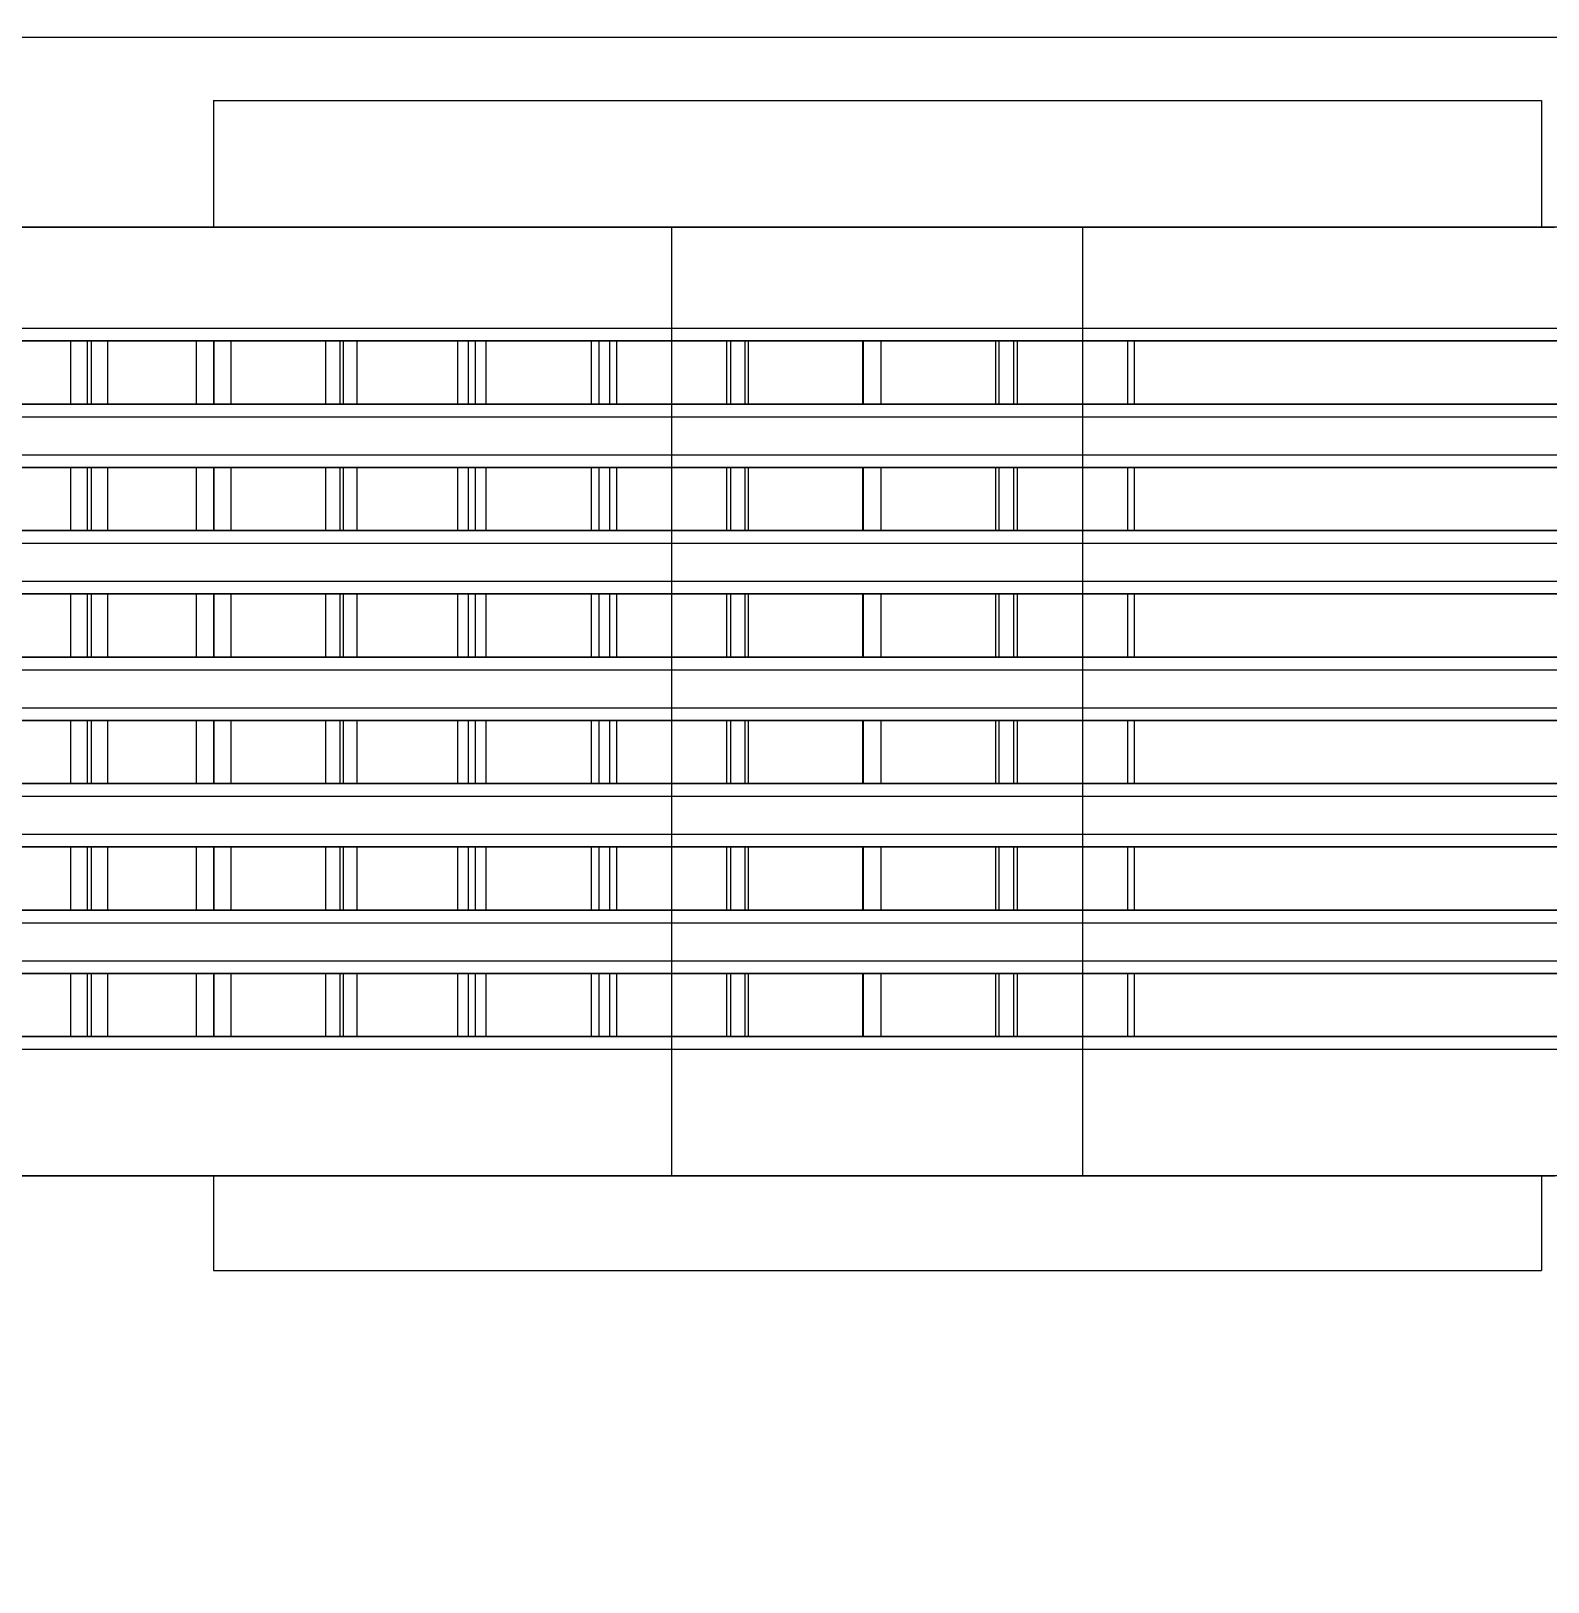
# Model space of a CAD drawing. Header units: millimetres. Extents: x -191664 to 191490, y -197311 to 10263.
# Drawn here: x 641.2 to 881, y -111954.2 to -111709 of the extents above; entities that cross this region are included whole.
import ezdxf

# ---------------------------------------------------------------- set-up
doc = ezdxf.new("R2010")
doc.units = ezdxf.units.MM
for name, color, linetype, lineweight in [('COTAS_O', 1, 'Continuous', 0), ('DET_briquetadora_superior', 7, 'Continuous', 0), ('R15_COTAS_TRANSPORTE_P', 1, 'Continuous', 0)]:
    doc.layers.add(name, color=color, linetype=linetype, lineweight=lineweight)
doc.dimstyles.new('PLANTA_20', dxfattribs={"dimtxt": 50, "dimasz": 30, "dimexe": 30, "dimexo": 16, "dimgap": 20, "dimtad": 1, "dimtih": 1, "dimtoh": 1, "dimdec": 1, "dimzin": 0, "dimdsep": 46, "dimcen": 0.09, "dimadec": 0, "dimazin": 0, "dimtfac": 1, "dimtdec": 4, "dimtofl": 0, "dimtmove": 0, "dimatfit": 3, "dimfxl": 1, "dimtolj": 1, "dimtzin": 0, "dimarcsym": 0})

# ---------------------------------------------------------------- blocks, each defined once
blk = doc.blocks.new('*D80')
at = {"layer": 'COTAS_O', "color": 0, "lineweight": -2, "transparency": 16777216}
for p, q in [((75, -111726), (75, -112240)), ((2275, -111726), (2275, -112240)), ((105, -112210), (2245, -112210))]:
    blk.add_line(p, q, dxfattribs=at)
at = {"layer": 'COTAS_O', "color": 0, "transparency": 16777216}
for points in [[(105, -112205), (105, -112215), (75, -112210)], [(2245, -112205), (2245, -112215), (2275, -112210)]]:
    blk.add_solid(points, dxfattribs=at)
at = {"layer": 'Defpoints', "color": 0, "transparency": 16777216}
for p in [(75, -111710), (2275, -111710), (2275, -112210)]:
    blk.add_point(p, dxfattribs=at)
blk = doc.blocks.new('*D131')
at = {"layer": 'Defpoints', "color": 0, "transparency": 16777216}
for p in [(1100, -183968.15), (1139.8, -184162.66), (1104.62, -184212), (1304.62, -184212), (1304.62, -184212)]:
    blk.add_point(p, dxfattribs=at)
at = {"layer": 'R15_COTAS_TRANSPORTE_P', "color": 0, "lineweight": -2, "transparency": 16777216}
blk.add_arc((1304.62, -184212), 172.05, 140.0034, 169.9966, dxfattribs=at)
at = {"layer": 'R15_COTAS_TRANSPORTE_P', "color": 0, "transparency": 16777216}
for points in [[(1169.28, -184097.88), (1176.35, -184104.95), (1194.03, -184080.2)], [(1140.17, -184182.55), (1130.2, -184181.68), (1132.57, -184212)]]:
    blk.add_solid(points, dxfattribs=at)
blk = doc.blocks.new('*D133')
at = {"layer": 'Defpoints', "color": 0, "transparency": 16777216}
for p in [(439.69, -194147.98), (217.89, -194406.09), (-500, -194490), (-500, -194490), (500, -194490)]:
    blk.add_point(p, dxfattribs=at)
at = {"layer": 'R15_COTAS_TRANSPORTE_P', "color": 0, "lineweight": -2, "transparency": 16777216}
blk.add_arc((-500, -194490), 722.77, 2.37834, 17.62166, dxfattribs=at)
at = {"layer": 'R15_COTAS_TRANSPORTE_P', "color": 0, "transparency": 16777216}
for points in [[(184.12, -194272.81), (193.59, -194269.58), (179.18, -194242.8)], [(227.15, -194459.9), (217.15, -194460.11), (222.77, -194490)]]:
    blk.add_solid(points, dxfattribs=at)

msp = doc.modelspace()

# ---------------------------------------------------------------- linework, layer by layer
at = {"layer": 'DET_briquetadora_superior', "color": 251, "true_color": 0x53616b}
msp.add_line((2275, -111710), (75, -111710), dxfattribs=at)
at = {"layer": 'DET_briquetadora_superior', "color": 117, "true_color": 0x28865c}
msp.add_line((1305, -111710), (325, -111710), dxfattribs=at)
at = {"layer": 'DET_briquetadora_superior', "color": 9, "true_color": 0xb9c3c2}
for p, q in [((670, -111720), (671.79, -111720)), ((670, -111720), (670, -111740)), ((671.79, -111720), (677.09, -111720)), ((677.09, -111720), (685.73, -111720)), ((685.73, -111720), (697.4, -111720)), ((697.4, -111720), (711.72, -111720)), ((711.72, -111720), (728.2, -111720)), ((728.2, -111720), (746.27, -111720)), ((746.27, -111720), (765.31, -111720)), ((765.31, -111720), (784.69, -111720)), ((784.69, -111720), (803.73, -111720)), ((803.73, -111720), (821.8, -111720)), ((821.8, -111720), (838.28, -111720)), ((838.28, -111720), (852.6, -111720)), ((852.6, -111720), (864.27, -111720)), ((864.27, -111720), (872.91, -111720)), ((872.91, -111720), (878.21, -111720)), ((878.21, -111720), (880, -111720)), ((880, -111720), (880, -111740)), ((643.42, -111740), (626.66, -111740)), ((631.61, -111740), (649.52, -111740)), ((662.54, -111740), (643.42, -111740)), ((649.52, -111740), (667.94, -111740)), ((682.46, -111740), (662.54, -111740)), ((667.94, -111740), (686.8, -111740)), ((671.79, -111740), (670, -111740)), ((677.09, -111740), (671.79, -111740)), ((685.73, -111740), (677.09, -111740)), ((701.58, -111740), (682.46, -111740)), ((697.4, -111740), (685.73, -111740)), ((686.8, -111740), (706.02, -111740)), ((711.72, -111740), (697.4, -111740)), ((718.34, -111740), (701.58, -111740)), ((706.02, -111740), (725.52, -111740)), ((728.2, -111740), (711.72, -111740)), ((731.39, -111740), (718.34, -111740)), ((725.52, -111740), (745.23, -111740)), ((746.27, -111740), (728.2, -111740)), ((739.66, -111740), (731.39, -111740)), ((742.5, -111740), (739.66, -111740)), ((742.5, -111890), (742.5, -111740)), ((745.23, -111740), (765.06, -111740)), ((765.31, -111740), (746.27, -111740)), ((765.06, -111740), (784.94, -111740)), ((784.69, -111740), (765.31, -111740)), ((803.73, -111740), (784.69, -111740)), ((784.94, -111740), (804.77, -111740)), ((821.8, -111740), (803.73, -111740)), ((804.77, -111740), (824.48, -111740)), ((807.5, -111890), (807.5, -111740)), ((810.34, -111740), (807.5, -111740)), ((818.61, -111740), (810.34, -111740)), ((831.66, -111740), (818.61, -111740)), ((838.28, -111740), (821.8, -111740)), ((824.48, -111740), (843.98, -111740)), ((848.42, -111740), (831.66, -111740)), ((852.6, -111740), (838.28, -111740)), ((843.98, -111740), (863.2, -111740)), ((867.54, -111740), (848.42, -111740)), ((864.27, -111740), (852.6, -111740)), ((863.2, -111740), (882.06, -111740)), ((872.91, -111740), (864.27, -111740)), ((887.46, -111740), (867.54, -111740)), ((878.21, -111740), (872.91, -111740)), ((880, -111740), (878.21, -111740)), ((625, -111756), (642.31, -111756)), ((631.61, -111756), (649.52, -111756)), ((642.31, -111756), (660.19, -111756)), ((649.52, -111756), (667.94, -111756)), ((660.19, -111756), (678.57, -111756)), ((667.94, -111756), (686.8, -111756)), ((678.57, -111756), (697.35, -111756)), ((686.8, -111756), (706.02, -111756)), ((697.35, -111756), (716.47, -111756)), ((706.02, -111756), (725.52, -111756)), ((716.47, -111756), (735.84, -111756)), ((725.52, -111756), (745.23, -111756)), ((735.84, -111756), (755.38, -111756)), ((745.23, -111756), (765.06, -111756)), ((755.38, -111756), (775, -111756)), ((765.06, -111756), (784.94, -111756)), ((775, -111756), (794.62, -111756)), ((784.94, -111756), (804.77, -111756)), ((794.62, -111756), (814.16, -111756)), ((804.77, -111756), (824.48, -111756)), ((814.16, -111756), (833.53, -111756)), ((824.48, -111756), (843.98, -111756)), ((833.53, -111756), (852.65, -111756)), ((843.98, -111756), (863.2, -111756)), ((852.65, -111756), (871.43, -111756)), ((863.2, -111756), (882.06, -111756)), ((871.43, -111756), (889.81, -111756)), ((625, -111770), (642.31, -111770)), ((631.61, -111770), (649.52, -111770)), ((642.31, -111770), (660.19, -111770)), ((649.52, -111770), (667.94, -111770)), ((660.19, -111770), (678.57, -111770)), ((667.94, -111770), (686.8, -111770)), ((678.57, -111770), (697.35, -111770)), ((686.8, -111770), (706.02, -111770)), ((697.35, -111770), (716.47, -111770)), ((706.02, -111770), (725.52, -111770)), ((716.47, -111770), (735.84, -111770)), ((725.52, -111770), (745.23, -111770)), ((735.84, -111770), (755.38, -111770)), ((745.23, -111770), (765.06, -111770)), ((755.38, -111770), (775, -111770)), ((765.06, -111770), (784.94, -111770)), ((775, -111770), (794.62, -111770)), ((784.94, -111770), (804.77, -111770)), ((794.62, -111770), (814.16, -111770)), ((804.77, -111770), (824.48, -111770)), ((814.16, -111770), (833.53, -111770)), ((824.48, -111770), (843.98, -111770)), ((833.53, -111770), (852.65, -111770)), ((843.98, -111770), (863.2, -111770)), ((852.65, -111770), (871.43, -111770)), ((863.2, -111770), (882.06, -111770)), ((871.43, -111770), (889.81, -111770)), ((625, -111776), (642.31, -111776)), ((631.61, -111776), (649.52, -111776)), ((642.31, -111776), (660.19, -111776)), ((649.52, -111776), (667.94, -111776)), ((660.19, -111776), (678.57, -111776)), ((667.94, -111776), (686.8, -111776)), ((678.57, -111776), (697.35, -111776)), ((686.8, -111776), (706.02, -111776)), ((697.35, -111776), (716.47, -111776)), ((706.02, -111776), (725.52, -111776)), ((716.47, -111776), (735.84, -111776)), ((725.52, -111776), (745.23, -111776)), ((735.84, -111776), (755.38, -111776)), ((745.23, -111776), (765.06, -111776)), ((755.38, -111776), (775, -111776)), ((765.06, -111776), (784.94, -111776)), ((775, -111776), (794.62, -111776)), ((784.94, -111776), (804.77, -111776)), ((794.62, -111776), (814.16, -111776)), ((804.77, -111776), (824.48, -111776)), ((814.16, -111776), (833.53, -111776)), ((824.48, -111776), (843.98, -111776)), ((833.53, -111776), (852.65, -111776)), ((843.98, -111776), (863.2, -111776)), ((852.65, -111776), (871.43, -111776)), ((863.2, -111776), (882.06, -111776)), ((871.43, -111776), (889.81, -111776)), ((625, -111790), (642.31, -111790)), ((631.61, -111790), (649.52, -111790)), ((642.31, -111790), (660.19, -111790)), ((649.52, -111790), (667.94, -111790)), ((660.19, -111790), (678.57, -111790)), ((667.94, -111790), (686.8, -111790)), ((678.57, -111790), (697.35, -111790)), ((686.8, -111790), (706.02, -111790)), ((697.35, -111790), (716.47, -111790)), ((706.02, -111790), (725.52, -111790)), ((716.47, -111790), (735.84, -111790)), ((725.52, -111790), (745.23, -111790)), ((735.84, -111790), (755.38, -111790)), ((745.23, -111790), (765.06, -111790)), ((755.38, -111790), (775, -111790)), ((765.06, -111790), (784.94, -111790)), ((775, -111790), (794.62, -111790)), ((784.94, -111790), (804.77, -111790)), ((794.62, -111790), (814.16, -111790)), ((804.77, -111790), (824.48, -111790)), ((814.16, -111790), (833.53, -111790)), ((824.48, -111790), (843.98, -111790)), ((833.53, -111790), (852.65, -111790)), ((843.98, -111790), (863.2, -111790)), ((852.65, -111790), (871.43, -111790)), ((863.2, -111790), (882.06, -111790)), ((871.43, -111790), (889.81, -111790)), ((625, -111796), (642.31, -111796)), ((631.61, -111796), (649.52, -111796)), ((642.31, -111796), (660.19, -111796)), ((649.52, -111796), (667.94, -111796)), ((660.19, -111796), (678.57, -111796)), ((667.94, -111796), (686.8, -111796)), ((678.57, -111796), (697.35, -111796)), ((686.8, -111796), (706.02, -111796)), ((697.35, -111796), (716.47, -111796)), ((706.02, -111796), (725.52, -111796)), ((716.47, -111796), (735.84, -111796)), ((725.52, -111796), (745.23, -111796)), ((735.84, -111796), (755.38, -111796)), ((745.23, -111796), (765.06, -111796)), ((755.38, -111796), (775, -111796)), ((765.06, -111796), (784.94, -111796)), ((775, -111796), (794.62, -111796)), ((784.94, -111796), (804.77, -111796)), ((794.62, -111796), (814.16, -111796)), ((804.77, -111796), (824.48, -111796)), ((814.16, -111796), (833.53, -111796)), ((824.48, -111796), (843.98, -111796)), ((833.53, -111796), (852.65, -111796)), ((843.98, -111796), (863.2, -111796)), ((852.65, -111796), (871.43, -111796)), ((863.2, -111796), (882.06, -111796)), ((871.43, -111796), (889.81, -111796)), ((625, -111810), (642.31, -111810)), ((631.61, -111810), (649.52, -111810)), ((642.31, -111810), (660.19, -111810)), ((649.52, -111810), (667.94, -111810)), ((660.19, -111810), (678.57, -111810)), ((667.94, -111810), (686.8, -111810)), ((678.57, -111810), (697.35, -111810)), ((686.8, -111810), (706.02, -111810)), ((697.35, -111810), (716.47, -111810)), ((706.02, -111810), (725.52, -111810)), ((716.47, -111810), (735.84, -111810)), ((725.52, -111810), (745.23, -111810)), ((735.84, -111810), (755.38, -111810)), ((745.23, -111810), (765.06, -111810)), ((755.38, -111810), (775, -111810)), ((765.06, -111810), (784.94, -111810)), ((775, -111810), (794.62, -111810)), ((784.94, -111810), (804.77, -111810)), ((794.62, -111810), (814.16, -111810)), ((804.77, -111810), (824.48, -111810)), ((814.16, -111810), (833.53, -111810)), ((824.48, -111810), (843.98, -111810)), ((833.53, -111810), (852.65, -111810)), ((843.98, -111810), (863.2, -111810)), ((852.65, -111810), (871.43, -111810)), ((863.2, -111810), (882.06, -111810)), ((871.43, -111810), (889.81, -111810)), ((625, -111816), (642.31, -111816)), ((631.61, -111816), (649.52, -111816)), ((642.31, -111816), (660.19, -111816)), ((649.52, -111816), (667.94, -111816)), ((660.19, -111816), (678.57, -111816)), ((667.94, -111816), (686.8, -111816)), ((678.57, -111816), (697.35, -111816)), ((686.8, -111816), (706.02, -111816)), ((697.35, -111816), (716.47, -111816)), ((706.02, -111816), (725.52, -111816)), ((716.47, -111816), (735.84, -111816)), ((725.52, -111816), (745.23, -111816)), ((735.84, -111816), (755.38, -111816)), ((745.23, -111816), (765.06, -111816)), ((755.38, -111816), (775, -111816)), ((765.06, -111816), (784.94, -111816)), ((775, -111816), (794.62, -111816)), ((784.94, -111816), (804.77, -111816)), ((794.62, -111816), (814.16, -111816)), ((804.77, -111816), (824.48, -111816)), ((814.16, -111816), (833.53, -111816)), ((824.48, -111816), (843.98, -111816)), ((833.53, -111816), (852.65, -111816)), ((843.98, -111816), (863.2, -111816)), ((852.65, -111816), (871.43, -111816)), ((863.2, -111816), (882.06, -111816)), ((871.43, -111816), (889.81, -111816)), ((625, -111830), (642.31, -111830)), ((631.61, -111830), (649.52, -111830)), ((642.31, -111830), (660.19, -111830)), ((649.52, -111830), (667.94, -111830)), ((660.19, -111830), (678.57, -111830)), ((667.94, -111830), (686.8, -111830)), ((678.57, -111830), (697.35, -111830)), ((686.8, -111830), (706.02, -111830)), ((697.35, -111830), (716.47, -111830)), ((706.02, -111830), (725.52, -111830)), ((716.47, -111830), (735.84, -111830)), ((725.52, -111830), (745.23, -111830)), ((735.84, -111830), (755.38, -111830)), ((745.23, -111830), (765.06, -111830)), ((755.38, -111830), (775, -111830)), ((765.06, -111830), (784.94, -111830)), ((775, -111830), (794.62, -111830)), ((784.94, -111830), (804.77, -111830)), ((794.62, -111830), (814.16, -111830)), ((804.77, -111830), (824.48, -111830)), ((814.16, -111830), (833.53, -111830)), ((824.48, -111830), (843.98, -111830)), ((833.53, -111830), (852.65, -111830)), ((843.98, -111830), (863.2, -111830)), ((852.65, -111830), (871.43, -111830)), ((863.2, -111830), (882.06, -111830)), ((871.43, -111830), (889.81, -111830)), ((625, -111836), (642.31, -111836)), ((631.61, -111836), (649.52, -111836)), ((642.31, -111836), (660.19, -111836)), ((649.52, -111836), (667.94, -111836)), ((660.19, -111836), (678.57, -111836)), ((667.94, -111836), (686.8, -111836)), ((678.57, -111836), (697.35, -111836)), ((686.8, -111836), (706.02, -111836)), ((697.35, -111836), (716.47, -111836)), ((706.02, -111836), (725.52, -111836)), ((716.47, -111836), (735.84, -111836)), ((725.52, -111836), (745.23, -111836)), ((735.84, -111836), (755.38, -111836)), ((745.23, -111836), (765.06, -111836)), ((755.38, -111836), (775, -111836)), ((765.06, -111836), (784.94, -111836)), ((775, -111836), (794.62, -111836)), ((784.94, -111836), (804.77, -111836)), ((794.62, -111836), (814.16, -111836)), ((804.77, -111836), (824.48, -111836)), ((814.16, -111836), (833.53, -111836)), ((824.48, -111836), (843.98, -111836)), ((833.53, -111836), (852.65, -111836)), ((843.98, -111836), (863.2, -111836)), ((852.65, -111836), (871.43, -111836)), ((863.2, -111836), (882.06, -111836)), ((871.43, -111836), (889.81, -111836)), ((625, -111850), (642.31, -111850)), ((631.61, -111850), (649.52, -111850)), ((642.31, -111850), (660.19, -111850)), ((649.52, -111850), (667.94, -111850)), ((660.19, -111850), (678.57, -111850)), ((667.94, -111850), (686.8, -111850)), ((678.57, -111850), (697.35, -111850)), ((686.8, -111850), (706.02, -111850)), ((697.35, -111850), (716.47, -111850)), ((706.02, -111850), (725.52, -111850)), ((716.47, -111850), (735.84, -111850)), ((725.52, -111850), (745.23, -111850)), ((735.84, -111850), (755.38, -111850)), ((745.23, -111850), (765.06, -111850)), ((755.38, -111850), (775, -111850)), ((765.06, -111850), (784.94, -111850)), ((775, -111850), (794.62, -111850)), ((784.94, -111850), (804.77, -111850)), ((794.62, -111850), (814.16, -111850)), ((804.77, -111850), (824.48, -111850)), ((814.16, -111850), (833.53, -111850)), ((824.48, -111850), (843.98, -111850)), ((833.53, -111850), (852.65, -111850)), ((843.98, -111850), (863.2, -111850)), ((852.65, -111850), (871.43, -111850)), ((863.2, -111850), (882.06, -111850)), ((871.43, -111850), (889.81, -111850)), ((625, -111856), (642.31, -111856)), ((631.61, -111856), (649.52, -111856)), ((642.31, -111856), (660.19, -111856)), ((649.52, -111856), (667.94, -111856)), ((660.19, -111856), (678.57, -111856)), ((667.94, -111856), (686.8, -111856)), ((678.57, -111856), (697.35, -111856)), ((686.8, -111856), (706.02, -111856)), ((697.35, -111856), (716.47, -111856)), ((706.02, -111856), (725.52, -111856)), ((716.47, -111856), (735.84, -111856)), ((725.52, -111856), (745.23, -111856)), ((735.84, -111856), (755.38, -111856)), ((745.23, -111856), (765.06, -111856)), ((755.38, -111856), (775, -111856)), ((765.06, -111856), (784.94, -111856)), ((775, -111856), (794.62, -111856)), ((784.94, -111856), (804.77, -111856)), ((794.62, -111856), (814.16, -111856)), ((804.77, -111856), (824.48, -111856)), ((814.16, -111856), (833.53, -111856)), ((824.48, -111856), (843.98, -111856)), ((833.53, -111856), (852.65, -111856)), ((843.98, -111856), (863.2, -111856)), ((852.65, -111856), (871.43, -111856)), ((863.2, -111856), (882.06, -111856)), ((871.43, -111856), (889.81, -111856)), ((625, -111870), (642.31, -111870)), ((631.61, -111870), (649.52, -111870)), ((642.31, -111870), (660.19, -111870)), ((649.52, -111870), (667.94, -111870)), ((660.19, -111870), (678.57, -111870)), ((667.94, -111870), (686.8, -111870)), ((678.57, -111870), (697.35, -111870)), ((686.8, -111870), (706.02, -111870)), ((697.35, -111870), (716.47, -111870)), ((706.02, -111870), (725.52, -111870)), ((716.47, -111870), (735.84, -111870)), ((725.52, -111870), (745.23, -111870)), ((735.84, -111870), (755.38, -111870)), ((745.23, -111870), (765.06, -111870)), ((755.38, -111870), (775, -111870)), ((765.06, -111870), (784.94, -111870)), ((775, -111870), (794.62, -111870)), ((784.94, -111870), (804.77, -111870)), ((794.62, -111870), (814.16, -111870)), ((804.77, -111870), (824.48, -111870)), ((814.16, -111870), (833.53, -111870)), ((824.48, -111870), (843.98, -111870)), ((833.53, -111870), (852.65, -111870)), ((843.98, -111870), (863.2, -111870)), ((852.65, -111870), (871.43, -111870)), ((863.2, -111870), (882.06, -111870)), ((871.43, -111870), (889.81, -111870)), ((643.42, -111890), (626.66, -111890)), ((631.61, -111890), (649.52, -111890)), ((662.54, -111890), (643.42, -111890)), ((649.52, -111890), (667.94, -111890)), ((682.46, -111890), (662.54, -111890)), ((667.94, -111890), (686.8, -111890)), ((671.79, -111890), (670, -111890)), ((670, -111890), (670, -111905)), ((677.09, -111890), (671.79, -111890)), ((685.73, -111890), (677.09, -111890)), ((701.58, -111890), (682.46, -111890)), ((697.4, -111890), (685.73, -111890)), ((686.8, -111890), (706.02, -111890)), ((711.72, -111890), (697.4, -111890)), ((718.34, -111890), (701.58, -111890)), ((706.02, -111890), (725.52, -111890)), ((728.2, -111890), (711.72, -111890)), ((731.39, -111890), (718.34, -111890)), ((725.52, -111890), (745.23, -111890)), ((746.27, -111890), (728.2, -111890)), ((739.66, -111890), (731.39, -111890)), ((742.5, -111890), (739.66, -111890)), ((745.23, -111890), (765.06, -111890)), ((765.31, -111890), (746.27, -111890)), ((765.06, -111890), (784.94, -111890)), ((784.69, -111890), (765.31, -111890)), ((803.73, -111890), (784.69, -111890)), ((784.94, -111890), (804.77, -111890)), ((821.8, -111890), (803.73, -111890)), ((804.77, -111890), (824.48, -111890)), ((810.34, -111890), (807.5, -111890)), ((818.61, -111890), (810.34, -111890)), ((831.66, -111890), (818.61, -111890)), ((838.28, -111890), (821.8, -111890)), ((824.48, -111890), (843.98, -111890)), ((848.42, -111890), (831.66, -111890)), ((852.6, -111890), (838.28, -111890)), ((843.98, -111890), (863.2, -111890)), ((867.54, -111890), (848.42, -111890)), ((864.27, -111890), (852.6, -111890)), ((863.2, -111890), (882.06, -111890)), ((872.91, -111890), (864.27, -111890)), ((887.46, -111890), (867.54, -111890)), ((878.21, -111890), (872.91, -111890)), ((880, -111890), (878.21, -111890)), ((880, -111890), (880, -111905)), ((670, -111905), (671.79, -111905)), ((671.79, -111905), (677.09, -111905)), ((677.09, -111905), (685.73, -111905)), ((685.73, -111905), (697.4, -111905)), ((697.4, -111905), (711.72, -111905)), ((711.72, -111905), (728.2, -111905)), ((728.2, -111905), (746.27, -111905)), ((746.27, -111905), (765.31, -111905)), ((765.31, -111905), (784.69, -111905)), ((784.69, -111905), (803.73, -111905)), ((803.73, -111905), (821.8, -111905)), ((821.8, -111905), (838.28, -111905)), ((838.28, -111905), (852.6, -111905)), ((852.6, -111905), (864.27, -111905)), ((864.27, -111905), (872.91, -111905)), ((872.91, -111905), (878.21, -111905)), ((878.21, -111905), (880, -111905))]:
    msp.add_line(p, q, dxfattribs=at)
at = {"layer": 'DET_briquetadora_superior', "color": 117, "true_color": 0x376c5b}
for p, q in [((647.44, -111758), (628.15, -111758)), ((630.7, -111758), (650.08, -111758)), ((650.74, -111758), (631.95, -111758)), ((634.44, -111758), (653.31, -111758)), ((667.34, -111758), (647.44, -111758)), ((647.44, -111768), (647.44, -111758)), ((650.08, -111758), (670.06, -111758)), ((650.08, -111768), (650.08, -111758)), ((670.13, -111758), (650.74, -111758)), ((650.74, -111768), (650.74, -111758)), ((653.31, -111758), (672.78, -111758)), ((653.31, -111768), (653.31, -111758)), ((687.78, -111758), (667.34, -111758)), ((667.34, -111768), (667.34, -111758)), ((670.06, -111758), (690.56, -111758)), ((670.06, -111768), (670.06, -111758)), ((690.03, -111758), (670.13, -111758)), ((670.13, -111768), (670.13, -111758)), ((672.78, -111758), (692.74, -111758)), ((672.78, -111768), (672.78, -111758)), ((708.63, -111758), (687.78, -111758)), ((687.78, -111768), (687.78, -111758)), ((710.35, -111758), (690.03, -111758)), ((690.03, -111768), (690.03, -111758)), ((690.56, -111758), (711.46, -111758)), ((690.56, -111768), (690.56, -111758)), ((692.74, -111758), (713.11, -111758)), ((692.74, -111768), (692.74, -111758)), ((729.81, -111758), (708.63, -111758)), ((708.63, -111768), (708.63, -111758)), ((730.98, -111758), (710.35, -111758)), ((710.35, -111768), (710.35, -111758)), ((711.46, -111758), (732.67, -111758)), ((711.46, -111768), (711.46, -111758)), ((713.11, -111758), (733.77, -111758)), ((713.11, -111768), (713.11, -111758)), ((751.2, -111758), (729.81, -111758)), ((729.81, -111768), (729.81, -111758)), ((751.82, -111758), (730.98, -111758)), ((730.98, -111768), (730.98, -111758)), ((732.67, -111758), (754.09, -111758)), ((732.67, -111768), (732.67, -111758)), ((733.77, -111758), (754.63, -111758)), ((733.77, -111768), (733.77, -111758)), ((772.71, -111758), (751.2, -111758)), ((751.2, -111768), (751.2, -111758)), ((772.77, -111758), (751.82, -111758)), ((751.82, -111768), (751.82, -111758)), ((754.09, -111758), (775.61, -111758)), ((754.09, -111768), (754.09, -111758)), ((754.63, -111758), (775.59, -111758)), ((754.63, -111768), (754.63, -111758)), ((794.24, -111758), (772.71, -111758)), ((772.71, -111768), (772.71, -111758)), ((793.74, -111758), (772.77, -111758)), ((772.77, -111768), (772.77, -111758)), ((775.59, -111758), (796.55, -111758)), ((775.59, -111768), (775.59, -111758)), ((775.61, -111758), (797.13, -111758)), ((775.61, -111768), (775.61, -111758)), ((814.61, -111758), (793.74, -111758)), ((793.74, -111768), (793.74, -111758)), ((815.67, -111758), (794.24, -111758)), ((794.24, -111768), (794.24, -111758)), ((796.55, -111758), (2553.66, -111758)), ((796.55, -111768), (796.55, -111758)), ((797.13, -111758), (2554.24, -111758)), ((797.13, -111768), (797.13, -111758)), ((2560.92, -111758), (814.61, -111758)), ((814.61, -111768), (814.61, -111758)), ((2561.98, -111758), (815.67, -111758)), ((815.67, -111768), (815.67, -111758)), ((647.44, -111768), (628.15, -111768)), ((630.7, -111768), (650.08, -111768)), ((650.74, -111768), (631.95, -111768)), ((634.44, -111768), (653.31, -111768)), ((667.34, -111768), (647.44, -111768)), ((650.08, -111768), (670.06, -111768)), ((670.13, -111768), (650.74, -111768)), ((653.31, -111768), (672.78, -111768)), ((687.78, -111768), (667.34, -111768)), ((670.06, -111768), (690.56, -111768)), ((690.03, -111768), (670.13, -111768)), ((672.78, -111768), (692.74, -111768)), ((708.63, -111768), (687.78, -111768)), ((710.35, -111768), (690.03, -111768)), ((690.56, -111768), (711.46, -111768)), ((692.74, -111768), (713.11, -111768)), ((729.81, -111768), (708.63, -111768)), ((730.98, -111768), (710.35, -111768)), ((711.46, -111768), (732.67, -111768)), ((713.11, -111768), (733.77, -111768)), ((751.2, -111768), (729.81, -111768)), ((751.82, -111768), (730.98, -111768)), ((732.67, -111768), (754.09, -111768)), ((733.77, -111768), (754.63, -111768)), ((772.71, -111768), (751.2, -111768)), ((772.77, -111768), (751.82, -111768)), ((754.09, -111768), (775.61, -111768)), ((754.63, -111768), (775.59, -111768)), ((794.24, -111768), (772.71, -111768)), ((793.74, -111768), (772.77, -111768)), ((775.59, -111768), (796.55, -111768)), ((775.61, -111768), (797.13, -111768)), ((814.61, -111768), (793.74, -111768)), ((815.67, -111768), (794.24, -111768)), ((796.55, -111768), (2553.66, -111768)), ((797.13, -111768), (2554.24, -111768)), ((2560.92, -111768), (814.61, -111768)), ((2561.98, -111768), (815.67, -111768)), ((647.44, -111778), (628.15, -111778)), ((630.7, -111778), (650.08, -111778)), ((650.74, -111778), (631.95, -111778)), ((634.44, -111778), (653.31, -111778)), ((667.34, -111778), (647.44, -111778)), ((647.44, -111788), (647.44, -111778)), ((650.08, -111778), (670.06, -111778)), ((650.08, -111788), (650.08, -111778)), ((670.13, -111778), (650.74, -111778)), ((650.74, -111788), (650.74, -111778)), ((653.31, -111778), (672.78, -111778)), ((653.31, -111788), (653.31, -111778)), ((687.78, -111778), (667.34, -111778)), ((667.34, -111788), (667.34, -111778)), ((670.06, -111778), (690.56, -111778)), ((670.06, -111788), (670.06, -111778)), ((690.03, -111778), (670.13, -111778)), ((670.13, -111788), (670.13, -111778)), ((672.78, -111778), (692.74, -111778)), ((672.78, -111788), (672.78, -111778)), ((708.63, -111778), (687.78, -111778)), ((687.78, -111788), (687.78, -111778)), ((710.35, -111778), (690.03, -111778)), ((690.03, -111788), (690.03, -111778)), ((690.56, -111778), (711.46, -111778)), ((690.56, -111788), (690.56, -111778)), ((692.74, -111778), (713.11, -111778)), ((692.74, -111788), (692.74, -111778)), ((729.81, -111778), (708.63, -111778)), ((708.63, -111788), (708.63, -111778)), ((730.98, -111778), (710.35, -111778)), ((710.35, -111788), (710.35, -111778)), ((711.46, -111778), (732.67, -111778)), ((711.46, -111788), (711.46, -111778)), ((713.11, -111778), (733.77, -111778)), ((713.11, -111788), (713.11, -111778)), ((751.2, -111778), (729.81, -111778)), ((729.81, -111788), (729.81, -111778)), ((751.82, -111778), (730.98, -111778)), ((730.98, -111788), (730.98, -111778)), ((732.67, -111778), (754.09, -111778)), ((732.67, -111788), (732.67, -111778)), ((733.77, -111778), (754.63, -111778)), ((733.77, -111788), (733.77, -111778)), ((772.71, -111778), (751.2, -111778)), ((751.2, -111788), (751.2, -111778)), ((772.77, -111778), (751.82, -111778)), ((751.82, -111788), (751.82, -111778)), ((754.09, -111778), (775.61, -111778)), ((754.09, -111788), (754.09, -111778)), ((754.63, -111778), (775.59, -111778)), ((754.63, -111788), (754.63, -111778)), ((794.24, -111778), (772.71, -111778)), ((772.71, -111788), (772.71, -111778)), ((793.74, -111778), (772.77, -111778)), ((772.77, -111788), (772.77, -111778)), ((775.59, -111778), (796.55, -111778)), ((775.59, -111788), (775.59, -111778)), ((775.61, -111778), (797.13, -111778)), ((775.61, -111788), (775.61, -111778)), ((814.61, -111778), (793.74, -111778)), ((793.74, -111788), (793.74, -111778)), ((815.67, -111778), (794.24, -111778)), ((794.24, -111788), (794.24, -111778)), ((796.55, -111778), (2553.66, -111778)), ((796.55, -111788), (796.55, -111778)), ((797.13, -111778), (2554.24, -111778)), ((797.13, -111788), (797.13, -111778)), ((2560.92, -111778), (814.61, -111778)), ((814.61, -111788), (814.61, -111778)), ((2561.98, -111778), (815.67, -111778)), ((815.67, -111788), (815.67, -111778)), ((647.44, -111788), (628.15, -111788)), ((630.7, -111788), (650.08, -111788)), ((650.74, -111788), (631.95, -111788)), ((634.44, -111788), (653.31, -111788)), ((667.34, -111788), (647.44, -111788)), ((650.08, -111788), (670.06, -111788)), ((670.13, -111788), (650.74, -111788)), ((653.31, -111788), (672.78, -111788)), ((687.78, -111788), (667.34, -111788)), ((670.06, -111788), (690.56, -111788)), ((690.03, -111788), (670.13, -111788)), ((672.78, -111788), (692.74, -111788)), ((708.63, -111788), (687.78, -111788)), ((710.35, -111788), (690.03, -111788)), ((690.56, -111788), (711.46, -111788)), ((692.74, -111788), (713.11, -111788)), ((729.81, -111788), (708.63, -111788)), ((730.98, -111788), (710.35, -111788)), ((711.46, -111788), (732.67, -111788)), ((713.11, -111788), (733.77, -111788)), ((751.2, -111788), (729.81, -111788)), ((751.82, -111788), (730.98, -111788)), ((732.67, -111788), (754.09, -111788)), ((733.77, -111788), (754.63, -111788)), ((772.71, -111788), (751.2, -111788)), ((772.77, -111788), (751.82, -111788)), ((754.09, -111788), (775.61, -111788)), ((754.63, -111788), (775.59, -111788)), ((794.24, -111788), (772.71, -111788)), ((793.74, -111788), (772.77, -111788)), ((775.59, -111788), (796.55, -111788)), ((775.61, -111788), (797.13, -111788)), ((814.61, -111788), (793.74, -111788)), ((815.67, -111788), (794.24, -111788)), ((796.55, -111788), (2553.66, -111788)), ((797.13, -111788), (2554.24, -111788)), ((2560.92, -111788), (814.61, -111788)), ((2561.98, -111788), (815.67, -111788)), ((647.44, -111798), (628.15, -111798)), ((630.7, -111798), (650.08, -111798)), ((650.74, -111798), (631.95, -111798)), ((634.44, -111798), (653.31, -111798)), ((667.34, -111798), (647.44, -111798)), ((647.44, -111808), (647.44, -111798)), ((650.08, -111798), (670.06, -111798)), ((650.08, -111808), (650.08, -111798)), ((670.13, -111798), (650.74, -111798)), ((650.74, -111808), (650.74, -111798)), ((653.31, -111798), (672.78, -111798)), ((653.31, -111808), (653.31, -111798)), ((687.78, -111798), (667.34, -111798)), ((667.34, -111808), (667.34, -111798)), ((670.06, -111798), (690.56, -111798)), ((670.06, -111808), (670.06, -111798)), ((690.03, -111798), (670.13, -111798)), ((670.13, -111808), (670.13, -111798)), ((672.78, -111798), (692.74, -111798)), ((672.78, -111808), (672.78, -111798)), ((708.63, -111798), (687.78, -111798)), ((687.78, -111808), (687.78, -111798)), ((710.35, -111798), (690.03, -111798)), ((690.03, -111808), (690.03, -111798)), ((690.56, -111798), (711.46, -111798)), ((690.56, -111808), (690.56, -111798)), ((692.74, -111798), (713.11, -111798)), ((692.74, -111808), (692.74, -111798)), ((729.81, -111798), (708.63, -111798)), ((708.63, -111808), (708.63, -111798)), ((730.98, -111798), (710.35, -111798)), ((710.35, -111808), (710.35, -111798)), ((711.46, -111798), (732.67, -111798)), ((711.46, -111808), (711.46, -111798)), ((713.11, -111798), (733.77, -111798)), ((713.11, -111808), (713.11, -111798)), ((751.2, -111798), (729.81, -111798)), ((729.81, -111808), (729.81, -111798)), ((751.82, -111798), (730.98, -111798)), ((730.98, -111808), (730.98, -111798)), ((732.67, -111798), (754.09, -111798)), ((732.67, -111808), (732.67, -111798)), ((733.77, -111798), (754.63, -111798)), ((733.77, -111808), (733.77, -111798)), ((772.71, -111798), (751.2, -111798)), ((751.2, -111808), (751.2, -111798)), ((772.77, -111798), (751.82, -111798)), ((751.82, -111808), (751.82, -111798)), ((754.09, -111798), (775.61, -111798)), ((754.09, -111808), (754.09, -111798)), ((754.63, -111798), (775.59, -111798)), ((754.63, -111808), (754.63, -111798)), ((794.24, -111798), (772.71, -111798)), ((772.71, -111808), (772.71, -111798)), ((793.74, -111798), (772.77, -111798)), ((772.77, -111808), (772.77, -111798)), ((775.59, -111798), (796.55, -111798)), ((775.59, -111808), (775.59, -111798)), ((775.61, -111798), (797.13, -111798)), ((775.61, -111808), (775.61, -111798)), ((814.61, -111798), (793.74, -111798)), ((793.74, -111808), (793.74, -111798)), ((815.67, -111798), (794.24, -111798)), ((794.24, -111808), (794.24, -111798)), ((796.55, -111798), (2553.66, -111798)), ((796.55, -111808), (796.55, -111798)), ((797.13, -111798), (2554.24, -111798)), ((797.13, -111808), (797.13, -111798)), ((2560.92, -111798), (814.61, -111798)), ((814.61, -111808), (814.61, -111798)), ((2561.98, -111798), (815.67, -111798)), ((815.67, -111808), (815.67, -111798)), ((647.44, -111808), (628.15, -111808)), ((630.7, -111808), (650.08, -111808)), ((650.74, -111808), (631.95, -111808)), ((634.44, -111808), (653.31, -111808)), ((667.34, -111808), (647.44, -111808)), ((650.08, -111808), (670.06, -111808)), ((670.13, -111808), (650.74, -111808)), ((653.31, -111808), (672.78, -111808)), ((687.78, -111808), (667.34, -111808)), ((670.06, -111808), (690.56, -111808)), ((690.03, -111808), (670.13, -111808)), ((672.78, -111808), (692.74, -111808)), ((708.63, -111808), (687.78, -111808)), ((710.35, -111808), (690.03, -111808)), ((690.56, -111808), (711.46, -111808)), ((692.74, -111808), (713.11, -111808)), ((729.81, -111808), (708.63, -111808)), ((730.98, -111808), (710.35, -111808)), ((711.46, -111808), (732.67, -111808)), ((713.11, -111808), (733.77, -111808)), ((751.2, -111808), (729.81, -111808)), ((751.82, -111808), (730.98, -111808)), ((732.67, -111808), (754.09, -111808)), ((733.77, -111808), (754.63, -111808)), ((772.71, -111808), (751.2, -111808)), ((772.77, -111808), (751.82, -111808)), ((754.09, -111808), (775.61, -111808)), ((754.63, -111808), (775.59, -111808)), ((794.24, -111808), (772.71, -111808)), ((793.74, -111808), (772.77, -111808)), ((775.59, -111808), (796.55, -111808)), ((775.61, -111808), (797.13, -111808)), ((814.61, -111808), (793.74, -111808)), ((815.67, -111808), (794.24, -111808)), ((796.55, -111808), (2553.66, -111808)), ((797.13, -111808), (2554.24, -111808)), ((2560.92, -111808), (814.61, -111808)), ((2561.98, -111808), (815.67, -111808)), ((647.44, -111818), (628.15, -111818)), ((630.7, -111818), (650.08, -111818)), ((650.74, -111818), (631.95, -111818)), ((634.44, -111818), (653.31, -111818)), ((667.34, -111818), (647.44, -111818)), ((647.44, -111828), (647.44, -111818)), ((650.08, -111818), (670.06, -111818)), ((650.08, -111828), (650.08, -111818)), ((670.13, -111818), (650.74, -111818)), ((650.74, -111828), (650.74, -111818)), ((653.31, -111818), (672.78, -111818)), ((653.31, -111828), (653.31, -111818)), ((687.78, -111818), (667.34, -111818)), ((667.34, -111828), (667.34, -111818)), ((670.06, -111818), (690.56, -111818)), ((670.06, -111828), (670.06, -111818)), ((690.03, -111818), (670.13, -111818)), ((670.13, -111828), (670.13, -111818)), ((672.78, -111818), (692.74, -111818)), ((672.78, -111828), (672.78, -111818)), ((708.63, -111818), (687.78, -111818)), ((687.78, -111828), (687.78, -111818)), ((710.35, -111818), (690.03, -111818)), ((690.03, -111828), (690.03, -111818)), ((690.56, -111818), (711.46, -111818)), ((690.56, -111828), (690.56, -111818)), ((692.74, -111818), (713.11, -111818)), ((692.74, -111828), (692.74, -111818)), ((729.81, -111818), (708.63, -111818)), ((708.63, -111828), (708.63, -111818)), ((730.98, -111818), (710.35, -111818)), ((710.35, -111828), (710.35, -111818)), ((711.46, -111818), (732.67, -111818)), ((711.46, -111828), (711.46, -111818)), ((713.11, -111818), (733.77, -111818)), ((713.11, -111828), (713.11, -111818)), ((751.2, -111818), (729.81, -111818)), ((729.81, -111828), (729.81, -111818)), ((751.82, -111818), (730.98, -111818)), ((730.98, -111828), (730.98, -111818)), ((732.67, -111818), (754.09, -111818)), ((732.67, -111828), (732.67, -111818)), ((733.77, -111818), (754.63, -111818)), ((733.77, -111828), (733.77, -111818)), ((772.71, -111818), (751.2, -111818)), ((751.2, -111828), (751.2, -111818)), ((772.77, -111818), (751.82, -111818)), ((751.82, -111828), (751.82, -111818)), ((754.09, -111818), (775.61, -111818)), ((754.09, -111828), (754.09, -111818)), ((754.63, -111818), (775.59, -111818)), ((754.63, -111828), (754.63, -111818)), ((794.24, -111818), (772.71, -111818)), ((772.71, -111828), (772.71, -111818)), ((793.74, -111818), (772.77, -111818)), ((772.77, -111828), (772.77, -111818)), ((775.59, -111818), (796.55, -111818)), ((775.59, -111828), (775.59, -111818)), ((775.61, -111818), (797.13, -111818)), ((775.61, -111828), (775.61, -111818)), ((814.61, -111818), (793.74, -111818)), ((793.74, -111828), (793.74, -111818)), ((815.67, -111818), (794.24, -111818)), ((794.24, -111828), (794.24, -111818)), ((796.55, -111818), (2553.66, -111818)), ((796.55, -111828), (796.55, -111818)), ((797.13, -111818), (2554.24, -111818)), ((797.13, -111828), (797.13, -111818)), ((2560.92, -111818), (814.61, -111818)), ((814.61, -111828), (814.61, -111818)), ((2561.98, -111818), (815.67, -111818)), ((815.67, -111828), (815.67, -111818)), ((647.44, -111828), (628.15, -111828)), ((630.7, -111828), (650.08, -111828)), ((650.74, -111828), (631.95, -111828)), ((634.44, -111828), (653.31, -111828)), ((667.34, -111828), (647.44, -111828)), ((650.08, -111828), (670.06, -111828)), ((670.13, -111828), (650.74, -111828)), ((653.31, -111828), (672.78, -111828)), ((687.78, -111828), (667.34, -111828)), ((670.06, -111828), (690.56, -111828)), ((690.03, -111828), (670.13, -111828)), ((672.78, -111828), (692.74, -111828)), ((708.63, -111828), (687.78, -111828)), ((710.35, -111828), (690.03, -111828)), ((690.56, -111828), (711.46, -111828)), ((692.74, -111828), (713.11, -111828)), ((729.81, -111828), (708.63, -111828)), ((730.98, -111828), (710.35, -111828)), ((711.46, -111828), (732.67, -111828)), ((713.11, -111828), (733.77, -111828)), ((751.2, -111828), (729.81, -111828)), ((751.82, -111828), (730.98, -111828)), ((732.67, -111828), (754.09, -111828)), ((733.77, -111828), (754.63, -111828)), ((772.71, -111828), (751.2, -111828)), ((772.77, -111828), (751.82, -111828)), ((754.09, -111828), (775.61, -111828)), ((754.63, -111828), (775.59, -111828)), ((794.24, -111828), (772.71, -111828)), ((793.74, -111828), (772.77, -111828)), ((775.59, -111828), (796.55, -111828)), ((775.61, -111828), (797.13, -111828)), ((814.61, -111828), (793.74, -111828)), ((815.67, -111828), (794.24, -111828)), ((796.55, -111828), (2553.66, -111828)), ((797.13, -111828), (2554.24, -111828)), ((2560.92, -111828), (814.61, -111828)), ((2561.98, -111828), (815.67, -111828)), ((647.44, -111838), (628.15, -111838)), ((630.7, -111838), (650.08, -111838)), ((650.74, -111838), (631.95, -111838)), ((634.44, -111838), (653.31, -111838)), ((667.34, -111838), (647.44, -111838)), ((647.44, -111848), (647.44, -111838)), ((650.08, -111838), (670.06, -111838)), ((650.08, -111848), (650.08, -111838)), ((670.13, -111838), (650.74, -111838)), ((650.74, -111848), (650.74, -111838)), ((653.31, -111838), (672.78, -111838)), ((653.31, -111848), (653.31, -111838)), ((687.78, -111838), (667.34, -111838)), ((667.34, -111848), (667.34, -111838)), ((670.06, -111838), (690.56, -111838)), ((670.06, -111848), (670.06, -111838)), ((690.03, -111838), (670.13, -111838)), ((670.13, -111848), (670.13, -111838)), ((672.78, -111838), (692.74, -111838)), ((672.78, -111848), (672.78, -111838)), ((708.63, -111838), (687.78, -111838)), ((687.78, -111848), (687.78, -111838)), ((710.35, -111838), (690.03, -111838)), ((690.03, -111848), (690.03, -111838)), ((690.56, -111838), (711.46, -111838)), ((690.56, -111848), (690.56, -111838)), ((692.74, -111838), (713.11, -111838)), ((692.74, -111848), (692.74, -111838)), ((729.81, -111838), (708.63, -111838)), ((708.63, -111848), (708.63, -111838)), ((730.98, -111838), (710.35, -111838)), ((710.35, -111848), (710.35, -111838)), ((711.46, -111838), (732.67, -111838)), ((711.46, -111848), (711.46, -111838)), ((713.11, -111838), (733.77, -111838)), ((713.11, -111848), (713.11, -111838)), ((751.2, -111838), (729.81, -111838)), ((729.81, -111848), (729.81, -111838)), ((751.82, -111838), (730.98, -111838)), ((730.98, -111848), (730.98, -111838)), ((732.67, -111838), (754.09, -111838)), ((732.67, -111848), (732.67, -111838)), ((733.77, -111838), (754.63, -111838)), ((733.77, -111848), (733.77, -111838)), ((772.71, -111838), (751.2, -111838)), ((751.2, -111848), (751.2, -111838)), ((772.77, -111838), (751.82, -111838)), ((751.82, -111848), (751.82, -111838)), ((754.09, -111838), (775.61, -111838)), ((754.09, -111848), (754.09, -111838)), ((754.63, -111838), (775.59, -111838)), ((754.63, -111848), (754.63, -111838)), ((794.24, -111838), (772.71, -111838)), ((772.71, -111848), (772.71, -111838)), ((793.74, -111838), (772.77, -111838)), ((772.77, -111848), (772.77, -111838)), ((775.59, -111838), (796.55, -111838)), ((775.59, -111848), (775.59, -111838)), ((775.61, -111838), (797.13, -111838)), ((775.61, -111848), (775.61, -111838)), ((814.61, -111838), (793.74, -111838)), ((793.74, -111848), (793.74, -111838)), ((815.67, -111838), (794.24, -111838)), ((794.24, -111848), (794.24, -111838)), ((796.55, -111838), (2553.66, -111838)), ((796.55, -111848), (796.55, -111838)), ((797.13, -111838), (2554.24, -111838)), ((797.13, -111848), (797.13, -111838)), ((2560.92, -111838), (814.61, -111838)), ((814.61, -111848), (814.61, -111838)), ((2561.98, -111838), (815.67, -111838)), ((815.67, -111848), (815.67, -111838)), ((647.44, -111848), (628.15, -111848)), ((630.7, -111848), (650.08, -111848)), ((650.74, -111848), (631.95, -111848)), ((634.44, -111848), (653.31, -111848)), ((667.34, -111848), (647.44, -111848)), ((650.08, -111848), (670.06, -111848)), ((670.13, -111848), (650.74, -111848)), ((653.31, -111848), (672.78, -111848)), ((687.78, -111848), (667.34, -111848)), ((670.06, -111848), (690.56, -111848)), ((690.03, -111848), (670.13, -111848)), ((672.78, -111848), (692.74, -111848)), ((708.63, -111848), (687.78, -111848)), ((710.35, -111848), (690.03, -111848)), ((690.56, -111848), (711.46, -111848)), ((692.74, -111848), (713.11, -111848)), ((729.81, -111848), (708.63, -111848)), ((730.98, -111848), (710.35, -111848)), ((711.46, -111848), (732.67, -111848)), ((713.11, -111848), (733.77, -111848)), ((751.2, -111848), (729.81, -111848)), ((751.82, -111848), (730.98, -111848)), ((732.67, -111848), (754.09, -111848)), ((733.77, -111848), (754.63, -111848)), ((772.71, -111848), (751.2, -111848)), ((772.77, -111848), (751.82, -111848)), ((754.09, -111848), (775.61, -111848)), ((754.63, -111848), (775.59, -111848)), ((794.24, -111848), (772.71, -111848)), ((793.74, -111848), (772.77, -111848)), ((775.59, -111848), (796.55, -111848)), ((775.61, -111848), (797.13, -111848)), ((814.61, -111848), (793.74, -111848)), ((815.67, -111848), (794.24, -111848)), ((796.55, -111848), (2553.66, -111848)), ((797.13, -111848), (2554.24, -111848)), ((2560.92, -111848), (814.61, -111848)), ((2561.98, -111848), (815.67, -111848)), ((647.44, -111858), (628.15, -111858)), ((630.7, -111858), (650.08, -111858)), ((650.74, -111858), (631.95, -111858)), ((634.44, -111858), (653.31, -111858)), ((667.34, -111858), (647.44, -111858)), ((647.44, -111868), (647.44, -111858)), ((650.08, -111858), (670.06, -111858)), ((650.08, -111868), (650.08, -111858)), ((670.13, -111858), (650.74, -111858)), ((650.74, -111868), (650.74, -111858)), ((653.31, -111858), (672.78, -111858)), ((653.31, -111868), (653.31, -111858)), ((687.78, -111858), (667.34, -111858)), ((667.34, -111868), (667.34, -111858)), ((670.06, -111858), (690.56, -111858)), ((670.06, -111868), (670.06, -111858)), ((690.03, -111858), (670.13, -111858)), ((670.13, -111868), (670.13, -111858)), ((672.78, -111858), (692.74, -111858)), ((672.78, -111868), (672.78, -111858)), ((708.63, -111858), (687.78, -111858)), ((687.78, -111868), (687.78, -111858)), ((710.35, -111858), (690.03, -111858)), ((690.03, -111868), (690.03, -111858)), ((690.56, -111858), (711.46, -111858)), ((690.56, -111868), (690.56, -111858)), ((692.74, -111858), (713.11, -111858)), ((692.74, -111868), (692.74, -111858)), ((729.81, -111858), (708.63, -111858)), ((708.63, -111868), (708.63, -111858)), ((730.98, -111858), (710.35, -111858)), ((710.35, -111868), (710.35, -111858)), ((711.46, -111858), (732.67, -111858)), ((711.46, -111868), (711.46, -111858)), ((713.11, -111858), (733.77, -111858)), ((713.11, -111868), (713.11, -111858)), ((751.2, -111858), (729.81, -111858)), ((729.81, -111868), (729.81, -111858)), ((751.82, -111858), (730.98, -111858)), ((730.98, -111868), (730.98, -111858)), ((732.67, -111858), (754.09, -111858)), ((732.67, -111868), (732.67, -111858)), ((733.77, -111858), (754.63, -111858)), ((733.77, -111868), (733.77, -111858)), ((772.71, -111858), (751.2, -111858)), ((751.2, -111868), (751.2, -111858)), ((772.77, -111858), (751.82, -111858)), ((751.82, -111868), (751.82, -111858)), ((754.09, -111858), (775.61, -111858)), ((754.09, -111868), (754.09, -111858)), ((754.63, -111858), (775.59, -111858)), ((754.63, -111868), (754.63, -111858)), ((794.24, -111858), (772.71, -111858)), ((772.71, -111868), (772.71, -111858)), ((793.74, -111858), (772.77, -111858)), ((772.77, -111868), (772.77, -111858)), ((775.59, -111858), (796.55, -111858)), ((775.59, -111868), (775.59, -111858)), ((775.61, -111858), (797.13, -111858)), ((775.61, -111868), (775.61, -111858)), ((814.61, -111858), (793.74, -111858)), ((793.74, -111868), (793.74, -111858)), ((815.67, -111858), (794.24, -111858)), ((794.24, -111868), (794.24, -111858)), ((796.55, -111858), (2553.66, -111858)), ((796.55, -111868), (796.55, -111858)), ((797.13, -111858), (2554.24, -111858)), ((797.13, -111868), (797.13, -111858)), ((2560.92, -111858), (814.61, -111858)), ((814.61, -111868), (814.61, -111858)), ((2561.98, -111858), (815.67, -111858)), ((815.67, -111868), (815.67, -111858)), ((647.44, -111868), (628.15, -111868)), ((630.7, -111868), (650.08, -111868)), ((650.74, -111868), (631.95, -111868)), ((634.44, -111868), (653.31, -111868)), ((667.34, -111868), (647.44, -111868)), ((650.08, -111868), (670.06, -111868)), ((670.13, -111868), (650.74, -111868)), ((653.31, -111868), (672.78, -111868)), ((687.78, -111868), (667.34, -111868)), ((670.06, -111868), (690.56, -111868)), ((690.03, -111868), (670.13, -111868)), ((672.78, -111868), (692.74, -111868)), ((708.63, -111868), (687.78, -111868)), ((710.35, -111868), (690.03, -111868)), ((690.56, -111868), (711.46, -111868)), ((692.74, -111868), (713.11, -111868)), ((729.81, -111868), (708.63, -111868)), ((730.98, -111868), (710.35, -111868)), ((711.46, -111868), (732.67, -111868)), ((713.11, -111868), (733.77, -111868)), ((751.2, -111868), (729.81, -111868)), ((751.82, -111868), (730.98, -111868)), ((732.67, -111868), (754.09, -111868)), ((733.77, -111868), (754.63, -111868)), ((772.71, -111868), (751.2, -111868)), ((772.77, -111868), (751.82, -111868)), ((754.09, -111868), (775.61, -111868)), ((754.63, -111868), (775.59, -111868)), ((794.24, -111868), (772.71, -111868)), ((793.74, -111868), (772.77, -111868)), ((775.59, -111868), (796.55, -111868)), ((775.61, -111868), (797.13, -111868)), ((814.61, -111868), (793.74, -111868)), ((815.67, -111868), (794.24, -111868)), ((796.55, -111868), (2553.66, -111868)), ((797.13, -111868), (2554.24, -111868)), ((2560.92, -111868), (814.61, -111868)), ((2561.98, -111868), (815.67, -111868))]:
    msp.add_line(p, q, dxfattribs=at)

# ---------------------------------------------------------------- dimensions: what is measured, and where the dimension line sits
at = {"layer": 'COTAS_O'}
dim = msp.add_aligned_dim(p1=(75, -111710), p2=(2275, -111710), distance=-500, text='<> O', dimstyle='PLANTA_20', dxfattribs=at)
dim.commit()
dim.dimension.update_dxf_attribs({"geometry": '*D80', "text_midpoint": (1175, -112210)})
at = {"layer": 'R15_COTAS_TRANSPORTE_P'}
for base, line1, line2, picture, middle in [((217.89, -194406.09), ((-500, -194490), (500, -194490)), ((-500, -194490), (439.69, -194147.98)), '*D133', (191490.46, -33543.69)), ((1139.8, -184162.66), ((1304.62, -184212), (1104.62, -184212)), ((1304.62, -184212), (1100, -183968.15)), '*D131', (-166426.35, -78863.51))]:
    dim = msp.add_angular_dim_2l(base=base, line1=line1, line2=line2, dimstyle='PLANTA_20', dxfattribs=at)
    dim.commit()
    dim.dimension.update_dxf_attribs({"geometry": picture, "text_midpoint": middle})

doc.saveas('drawing.dxf')
